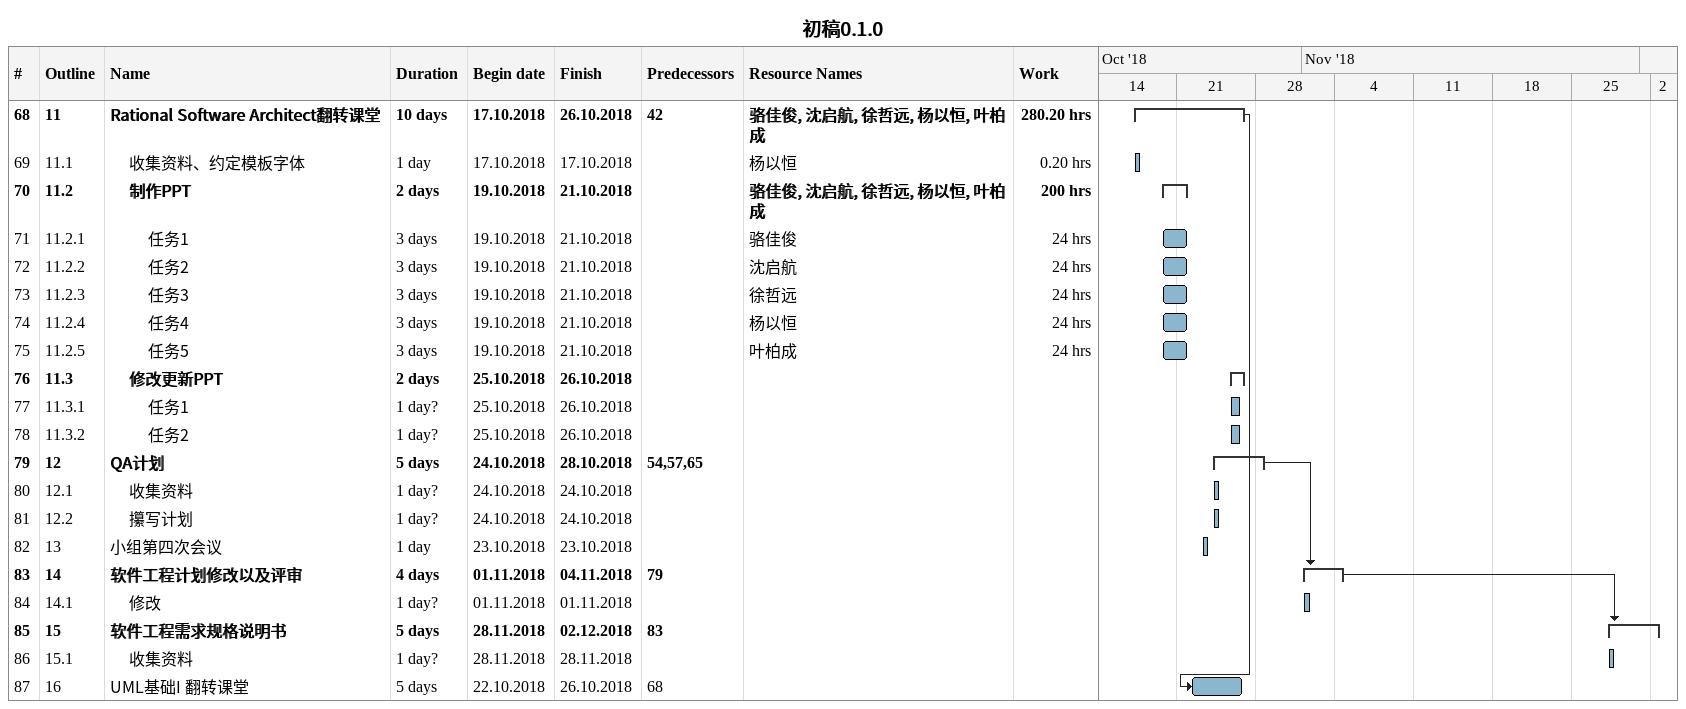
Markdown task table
初稿0.1.0

| ID | WBS | Task | Duration | Start | Finish | Predecessors | Resources | Work (h) |
|---|---|---|---|---|---|---|---|---|
| 68 | 11 | **Rational Software Architect翻转课堂** | 10d | 2018-10-17 | 2018-10-26 | 42 | 骆佳俊, 沈启航, 徐哲远, 杨以恒, 叶柏成 | 280.20 |
| 69 | 11.1 | 收集资料、约定模板字体 | 1d | 2018-10-17 | 2018-10-17 |  | 杨以恒 | 0.20 |
| 70 | 11.2 | **制作PPT** | 2d | 2018-10-19 | 2018-10-21 |  | 骆佳俊, 沈启航, 徐哲远, 杨以恒, 叶柏成 | 200 |
| 71 | 11.2.1 | 任务1 | 3d | 2018-10-19 | 2018-10-21 |  | 骆佳俊 | 24 |
| 72 | 11.2.2 | 任务2 | 3d | 2018-10-19 | 2018-10-21 |  | 沈启航 | 24 |
| 73 | 11.2.3 | 任务3 | 3d | 2018-10-19 | 2018-10-21 |  | 徐哲远 | 24 |
| 74 | 11.2.4 | 任务4 | 3d | 2018-10-19 | 2018-10-21 |  | 杨以恒 | 24 |
| 75 | 11.2.5 | 任务5 | 3d | 2018-10-19 | 2018-10-21 |  | 叶柏成 | 24 |
| 76 | 11.3 | **修改更新PPT** | 2d | 2018-10-25 | 2018-10-26 |  |  |  |
| 77 | 11.3.1 | 任务1 | 1d? | 2018-10-25 | 2018-10-26 |  |  |  |
| 78 | 11.3.2 | 任务2 | 1d? | 2018-10-25 | 2018-10-26 |  |  |  |
| 79 | 12 | **QA计划** | 5d | 2018-10-24 | 2018-10-28 | 54, 57, 65 |  |  |
| 80 | 12.1 | 收集资料 | 1d? | 2018-10-24 | 2018-10-24 |  |  |  |
| 81 | 12.2 | 攥写计划 | 1d? | 2018-10-24 | 2018-10-24 |  |  |  |
| 82 | 13 | 小组第四次会议 | 1d | 2018-10-23 | 2018-10-23 |  |  |  |
| 83 | 14 | **软件工程计划修改以及评审** | 4d | 2018-11-01 | 2018-11-04 | 79 |  |  |
| 84 | 14.1 | 修改 | 1d? | 2018-11-01 | 2018-11-01 |  |  |  |
| 85 | 15 | **软件工程需求规格说明书** | 5d | 2018-11-28 | 2018-12-02 | 83 |  |  |
| 86 | 15.1 | 收集资料 | 1d? | 2018-11-28 | 2018-11-28 |  |  |  |
| 87 | 16 | UML基础I 翻转课堂 | 5d | 2018-10-22 | 2018-10-26 | 68 |  |  |
